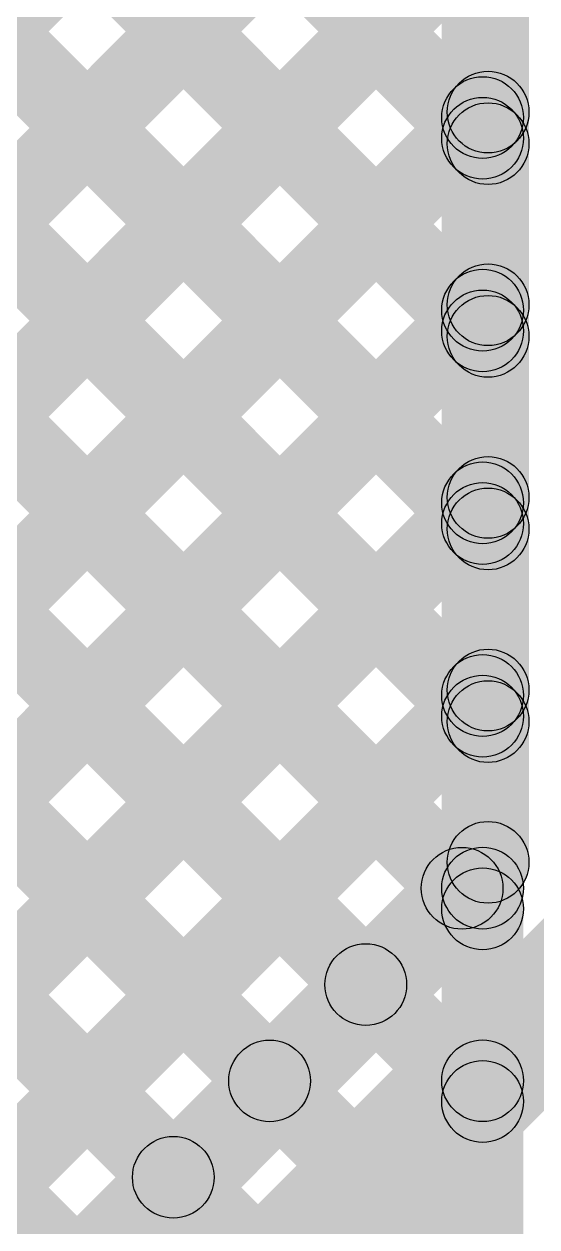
# Model space of a CAD drawing. Header units: millimetres. Extents: x 0 to 212, y 0 to 213.
# Drawn here: x 2.4528 to 2.547, y 0.4703 to 0.691 of the extents above; entities that cross this region are included whole.
import ezdxf

# ---------------------------------------------------------------- set-up
doc = ezdxf.new("R2010")
doc.units = ezdxf.units.MM
doc.header["$MEASUREMENT"] = 0
doc.layers.add('BottomLayer', color=5, linetype='Continuous')
doc.layers.add('TopLayer', color=1, linetype='Continuous')

msp = doc.modelspace()

# ---------------------------------------------------------------- hatches: boundary and pattern name
at = {"layer": 'BottomLayer'}
for points in [[(1.87705, 1.2487), (1.88766, 1.2593), (2.5433, 0.60366), (2.5327, 0.59305)], [(1.91241, 1.2487), (1.92302, 1.2593), (2.5433, 0.63902), (2.5327, 0.62841)], [(1.94776, 1.2487), (1.95837, 1.2593), (2.5433, 0.67437), (2.5327, 0.66376)], [(1.85049, 1.23991), (1.86109, 1.25052), (2.5433, 0.5683), (2.5327, 0.5577)], [(1.83281, 1.22223), (1.84341, 1.23284), (2.53853, 0.53772), (2.52793, 0.52711)], [(2.5455, 0.53718), (2.5305, 0.53718), (2.5305, 1.22713), (2.5455, 1.22713)], [(1.81513, 1.20455), (1.82574, 1.21516), (2.52086, 0.52004), (2.51025, 0.50943)], [(1.79745, 1.18688), (1.80806, 1.19748), (2.50318, 0.50236), (2.49257, 0.49176)], [(1.7427, 1.17092), (1.7533, 1.18153), (2.46782, 0.46701), (2.45722, 0.4564)], [(1.77919, 1.16979), (1.78979, 1.1804), (2.4855, 0.48469), (2.47489, 0.47408)], [(2.14297, 0.37529), (2.13236, 0.3859), (2.5327, 0.78623), (2.5433, 0.77563)], [(2.15353, 0.3505), (2.14293, 0.36111), (2.5327, 0.75088), (2.5433, 0.74027)], [(2.15608, 0.3177), (2.14548, 0.3283), (2.5327, 0.71552), (2.5433, 0.70492)], [(2.19144, 0.3177), (2.18083, 0.3283), (2.5327, 0.68017), (2.5433, 0.66956)], [(2.22679, 0.3177), (2.21619, 0.3283), (2.5327, 0.64481), (2.5433, 0.63421)], [(2.26215, 0.3177), (2.25154, 0.3283), (2.5327, 0.60946), (2.5433, 0.59885)], [(2.34384, 0.28716), (2.32616, 0.30484), (2.59816, 0.57684), (2.61584, 0.55916)], [(2.2975, 0.3177), (2.2869, 0.3283), (2.5327, 0.5741), (2.5433, 0.5635)], [(2.32912, 0.3177), (2.31851, 0.3283), (2.5327, 0.54249), (2.5433, 0.53188)]]:
    msp.add_hatch(color=5, dxfattribs=at).paths.add_polyline_path(points)
h = msp.add_hatch(color=5, dxfattribs=at)
edge = h.paths.add_edge_path()
edge.add_arc((2.538, 0.67486), 0.0075, 0, 360)
h = msp.add_hatch(color=5, dxfattribs=at)
edge = h.paths.add_edge_path()
edge.add_arc((2.538, 0.66907), 0.0075, 0, 360)
h = msp.add_hatch(color=5, dxfattribs=at)
edge = h.paths.add_edge_path()
edge.add_arc((2.538, 0.63951), 0.0075, 0, 360)
h = msp.add_hatch(color=5, dxfattribs=at)
edge = h.paths.add_edge_path()
edge.add_arc((2.538, 0.63371), 0.0075, 0, 360)
h = msp.add_hatch(color=5, dxfattribs=at)
edge = h.paths.add_edge_path()
edge.add_arc((2.538, 0.60415), 0.0075, 0, 360)
h = msp.add_hatch(color=5, dxfattribs=at)
edge = h.paths.add_edge_path()
edge.add_arc((2.538, 0.59836), 0.0075, 0, 360)
h = msp.add_hatch(color=5, dxfattribs=at)
edge = h.paths.add_edge_path()
edge.add_arc((2.538, 0.5688), 0.0075, 0, 360)
h = msp.add_hatch(color=5, dxfattribs=at)
edge = h.paths.add_edge_path()
edge.add_arc((2.538, 0.563), 0.0075, 0, 360)
h = msp.add_hatch(color=5, dxfattribs=at)
edge = h.paths.add_edge_path()
edge.add_arc((2.538, 0.53718), 0.0075, 0, 360)
h = msp.add_hatch(color=5, dxfattribs=at)
edge = h.paths.add_edge_path()
edge.add_arc((2.538, 0.53718), 0.0075, 0, 360)
h = msp.add_hatch(color=5, dxfattribs=at)
edge = h.paths.add_edge_path()
edge.add_arc((2.53323, 0.53241), 0.0075, 0, 360)
h = msp.add_hatch(color=5, dxfattribs=at)
edge = h.paths.add_edge_path()
edge.add_arc((2.51555, 0.51474), 0.0075, 0, 360)
h = msp.add_hatch(color=5, dxfattribs=at)
edge = h.paths.add_edge_path()
edge.add_arc((2.49788, 0.49706), 0.0075, 0, 360)
h = msp.add_hatch(color=5, dxfattribs=at)
edge = h.paths.add_edge_path()
edge.add_arc((2.4802, 0.47938), 0.0075, 0, 360)
at = {"layer": 'TopLayer'}
for points in [[(2.5445, 0.14206), (2.5295, 0.14206), (2.5295, 1.22713), (2.5445, 1.22713)], [(2.04582, 1.15064), (2.05643, 1.16125), (2.5423, 0.67537), (2.5317, 0.66476)], [(2.02814, 1.13296), (2.03875, 1.14357), (2.5423, 0.64002), (2.5317, 0.62941)], [(2.01047, 1.11528), (2.02107, 1.12589), (2.5423, 0.60466), (2.5317, 0.59405)], [(1.99279, 1.09761), (2.0034, 1.10821), (2.5423, 0.5693), (2.5317, 0.5587)], [(1.97511, 1.07993), (1.98572, 1.09053), (2.5423, 0.53395), (2.5317, 0.52334)], [(1.95743, 1.06225), (1.96804, 1.07286), (2.5423, 0.49859), (2.5317, 0.48799)], [(1.93976, 1.04457), (1.95036, 1.05518), (2.5423, 0.46324), (2.5317, 0.45263)], [(1.92208, 1.02689), (1.93269, 1.0375), (2.5423, 0.42788), (2.5317, 0.41728)], [(1.9044, 1.00922), (1.91501, 1.01982), (2.5423, 0.39253), (2.5317, 0.38192)], [(2.14297, 0.37529), (2.13236, 0.3859), (2.5317, 0.78523), (2.5423, 0.77463)], [(2.15353, 0.3505), (2.14293, 0.36111), (2.5317, 0.74988), (2.5423, 0.73927)], [(1.8229, -0.01548), (1.8123, -0.00488), (2.5317, 0.71452), (2.5423, 0.70392)], [(1.85826, -0.01548), (1.84765, -0.00488), (2.5317, 0.67917), (2.5423, 0.66856)], [(1.89361, -0.01548), (1.88301, -0.00488), (2.5317, 0.64381), (2.5423, 0.63321)], [(1.92897, -0.01548), (1.91836, -0.00488), (2.5317, 0.60846), (2.5423, 0.59785)], [(1.96432, -0.01548), (1.95372, -0.00488), (2.5317, 0.5731), (2.5423, 0.5625)], [(1.99968, -0.01548), (1.98907, -0.00488), (2.5317, 0.53775), (2.5423, 0.52714)], [(2.03503, -0.01548), (2.02443, -0.00488), (2.5317, 0.50239), (2.5423, 0.49178)]]:
    msp.add_hatch(color=1, dxfattribs=at).paths.add_polyline_path(points)
h = msp.add_hatch(color=1, dxfattribs=at)
edge = h.paths.add_edge_path()
edge.add_arc((2.537, 0.67386), 0.0075, 0, 360)
h = msp.add_hatch(color=1, dxfattribs=at)
edge = h.paths.add_edge_path()
edge.add_arc((2.537, 0.67007), 0.0075, 0, 360)
h = msp.add_hatch(color=1, dxfattribs=at)
edge = h.paths.add_edge_path()
edge.add_arc((2.537, 0.63851), 0.0075, 0, 360)
h = msp.add_hatch(color=1, dxfattribs=at)
edge = h.paths.add_edge_path()
edge.add_arc((2.537, 0.63471), 0.0075, 0, 360)
h = msp.add_hatch(color=1, dxfattribs=at)
edge = h.paths.add_edge_path()
edge.add_arc((2.537, 0.60315), 0.0075, 0, 360)
h = msp.add_hatch(color=1, dxfattribs=at)
edge = h.paths.add_edge_path()
edge.add_arc((2.537, 0.59936), 0.0075, 0, 360)
h = msp.add_hatch(color=1, dxfattribs=at)
edge = h.paths.add_edge_path()
edge.add_arc((2.537, 0.5678), 0.0075, 0, 360)
h = msp.add_hatch(color=1, dxfattribs=at)
edge = h.paths.add_edge_path()
edge.add_arc((2.537, 0.564), 0.0075, 0, 360)
h = msp.add_hatch(color=1, dxfattribs=at)
edge = h.paths.add_edge_path()
edge.add_arc((2.537, 0.53244), 0.0075, 0, 360)
h = msp.add_hatch(color=1, dxfattribs=at)
edge = h.paths.add_edge_path()
edge.add_arc((2.537, 0.52865), 0.0075, 0, 360)
h = msp.add_hatch(color=1, dxfattribs=at)
edge = h.paths.add_edge_path()
edge.add_arc((2.537, 0.49709), 0.0075, 0, 360)
h = msp.add_hatch(color=1, dxfattribs=at)
edge = h.paths.add_edge_path()
edge.add_arc((2.537, 0.49329), 0.0075, 0, 360)

# ---------------------------------------------------------------- linework, layer by layer
at = {"layer": 'BottomLayer'}
for centre in [(2.538, 0.67486), (2.538, 0.66907), (2.538, 0.63951), (2.538, 0.63371), (2.538, 0.60415), (2.538, 0.59836), (2.538, 0.5688), (2.538, 0.563), (2.538, 0.53718), (2.538, 0.53718), (2.53323, 0.53241), (2.51555, 0.51474), (2.49788, 0.49706), (2.4802, 0.47938)]:
    msp.add_circle(centre, 0.0075, dxfattribs=at)
at = {"layer": 'TopLayer'}
for centre in [(2.537, 0.67386), (2.537, 0.67007), (2.537, 0.63851), (2.537, 0.63471), (2.537, 0.60315), (2.537, 0.59936), (2.537, 0.5678), (2.537, 0.564), (2.537, 0.53244), (2.537, 0.52865), (2.537, 0.49709), (2.537, 0.49329)]:
    msp.add_circle(centre, 0.0075, dxfattribs=at)

doc.saveas('drawing.dxf')
